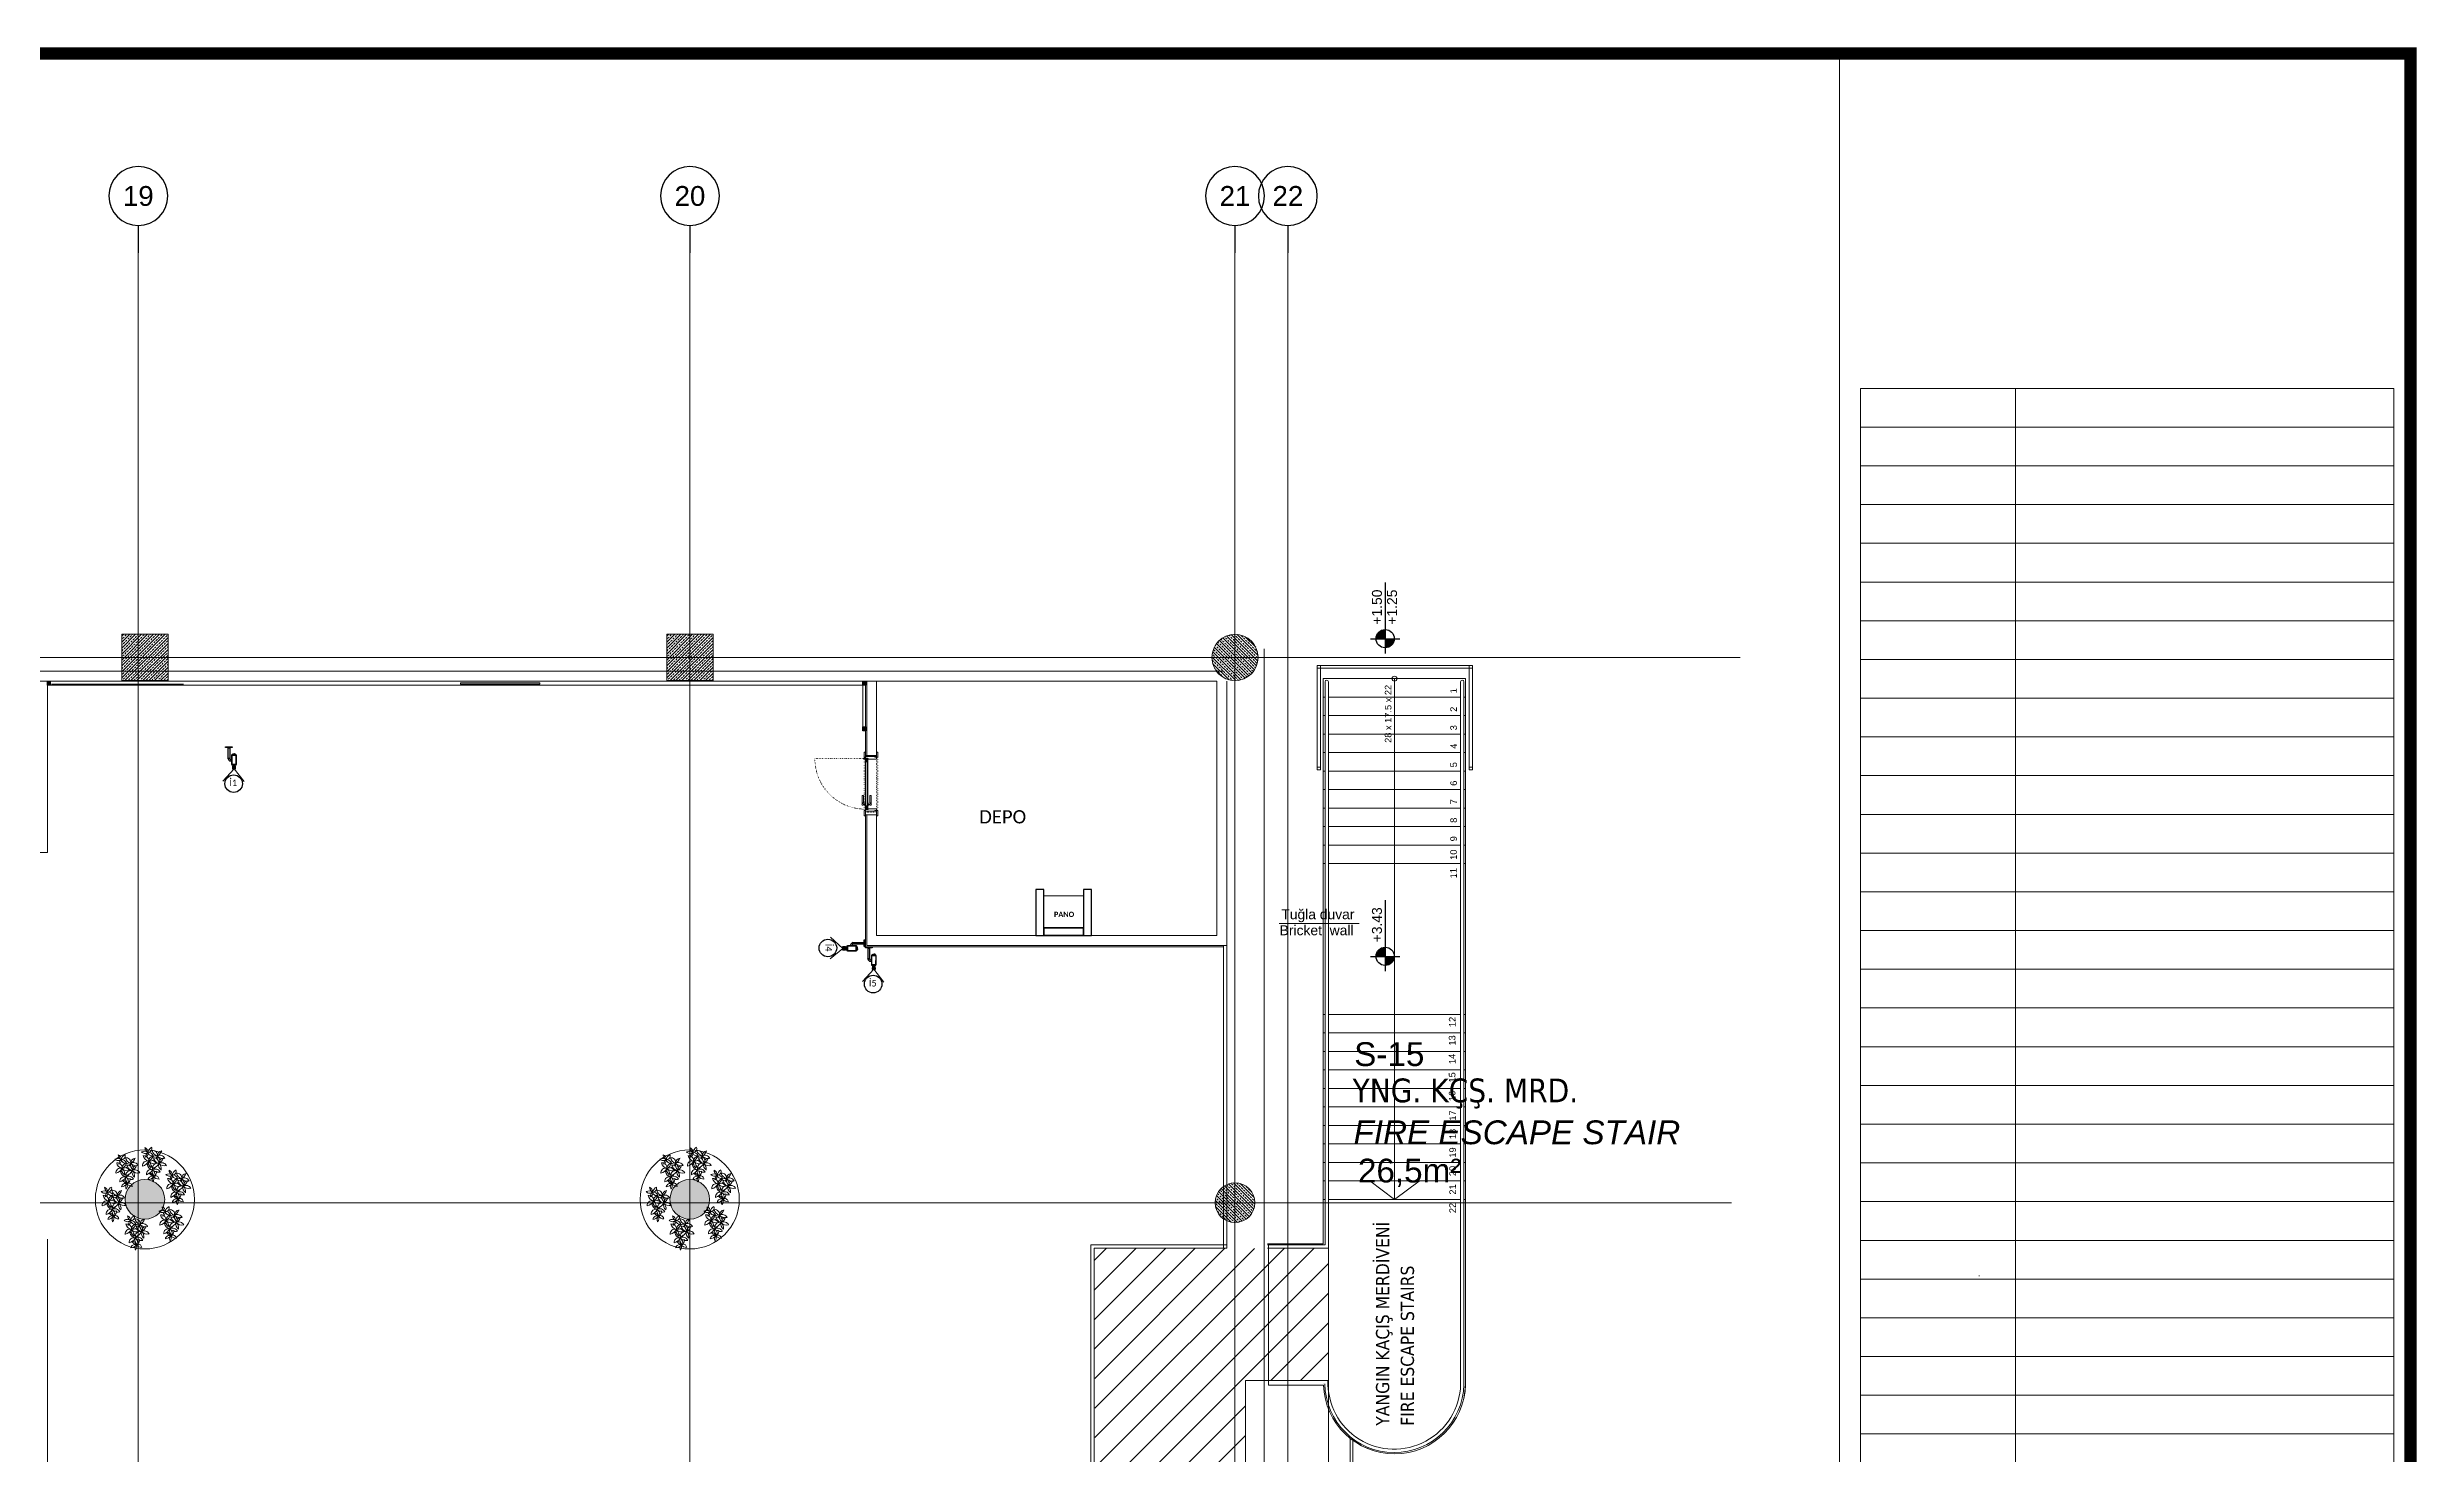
# Model space of a CAD drawing. Header units: millimetres. Extents: x -24 to 530668, y -246875 to -2983.
# Drawn here: x 259647 to 263233, y -115114 to -112985 of the extents above; entities that cross this region are included whole.
import ezdxf
from ezdxf.enums import TextEntityAlignment as Align

# ---------------------------------------------------------------- set-up
doc = ezdxf.new("R2010")
doc.units = ezdxf.units.MM
doc.linetypes.add('ACAD_ISO07W100', pattern=[3, 0, -3])
doc.linetypes.add('Dot & Dashed', pattern=[0.335139, 0.176389, -0.088194, 0, -0.070556])
doc.layers.get('0').update_dxf_attribs({"lineweight": 20})
for name, color, linetype in [('a_grid_label', 9, 'Continuous'), ('a_level_plan_1_1', 7, 'Continuous'), ('cctv', 3, 'Continuous'), ('SMATV', 4, 'Continuous'), ('wall_gyps', 45, 'Continuous')]:
    doc.layers.add(name, color=color, linetype=linetype)
for name, color, linetype, lineweight in [('elektrik panosu', 1, 'Continuous', 25), ('KP', 167, 'Continuous', 30), ('T_elektrik', 10, 'Continuous', 9), ('t_tarama', 253, 'Continuous', 5), ('ölçü', 251, 'Continuous', 5)]:
    doc.layers.add(name, color=color, linetype=linetype, lineweight=lineweight)
doc.styles.add('OLUŞTURULMUŞ_STİL_1', font='arialbd.ttf')
doc.styles.get("Standard").update_dxf_attribs({"font": 'times.ttf', "height": 12})
doc.styles.add('style1', font='arial.ttf', dxfattribs={"height": 20})
doc.styles.add('txt_tur_1', font='arial.ttf', dxfattribs={"height": 1.5})
doc.styles.add('txt_tur_100', font='arial.ttf', dxfattribs={"height": 150})
doc.styles.add('türkçe', font='arial.ttf')
pattern_1 = [(135, (232299.4867, -125028.596), (-4.490128, -4.490128), []), (135, (232299.4867, -125024.106), (-4.490128, -4.490128), [3.175, -1.5875])]

# ---------------------------------------------------------------- blocks, each defined once
blk = doc.blocks.new('kam')
h = blk.add_hatch(color=1)
edge = h.paths.add_edge_path(flags=16)
edge.add_line((-3143.13, 8517.33), (-3143.83, 8517.33))
edge.add_ellipse((-3143.83, 8517.27), major_axis=(0.0426, 0.0426), ratio=1, start_angle=45, end_angle=135)
edge.add_line((-3143.89, 8517.27), (-3143.89, 8517.03))
edge.add_ellipse((-3143.83, 8517.03), major_axis=(0.0426, 0.0426), ratio=1, start_angle=135, end_angle=225)
edge.add_line((-3143.83, 8516.97), (-3143.13, 8516.97))
edge.add_ellipse((-3143.13, 8517.03), major_axis=(0.0426, 0.0426), ratio=1, start_angle=225, end_angle=315)
edge.add_line((-3143.07, 8517.03), (-3143.07, 8517.27))
edge.add_ellipse((-3143.13, 8517.27), major_axis=(0.0426, 0.0426), ratio=1, start_angle=315, end_angle=405)
edge = h.paths.add_edge_path()
edge.add_line((-3143.13, 8517.34), (-3143.83, 8517.34))
edge.add_ellipse((-3143.83, 8517.27), major_axis=(0.0495, 0.0495), ratio=1, start_angle=45, end_angle=135)
edge.add_line((-3143.9, 8517.27), (-3143.9, 8517.03))
edge.add_ellipse((-3143.83, 8517.03), major_axis=(0.0495, 0.0495), ratio=1, start_angle=135, end_angle=225)
edge.add_line((-3143.83, 8516.96), (-3143.13, 8516.96))
edge.add_ellipse((-3143.13, 8517.03), major_axis=(0.0495, 0.0495), ratio=1, start_angle=225, end_angle=315)
edge.add_line((-3143.06, 8517.03), (-3143.06, 8517.27))
edge.add_ellipse((-3143.13, 8517.27), major_axis=(0.0495, 0.0495), ratio=1, start_angle=315, end_angle=405)
for points in [[(-3143, 8517.25), (-3143.04, 8517.25), (-3143.04, 8517.05), (-3143, 8517.05)], [(-3142.75, 8517.28), (-3142.87, 8517.28), (-3142.87, 8517.02), (-3142.75, 8517.02)]]:
    blk.add_hatch(color=1).paths.add_polyline_path(points)
at = {"color": 1}
for p, q in [((-3143.9, 8517.25), (-3143.96, 8517.25)), ((-3143.96, 8517.25), (-3143.96, 8517.19)), ((-3143.96, 8517.19), (-3143.9, 8517.19)), ((-3143.9, 8517.16), (-3143.93, 8517.16)), ((-3143.93, 8517.16), (-3143.93, 8517.07)), ((-3143.93, 8517.07), (-3143.9, 8517.07)), ((-3143.9, 8517.27), (-3143.9, 8517.03)), ((-3143.89, 8517.27), (-3143.89, 8517.03)), ((-3143.83, 8517.34), (-3143.83, 8516.96)), ((-3143.13, 8517.34), (-3143.83, 8517.34)), ((-3143.13, 8517.33), (-3143.83, 8517.33)), ((-3143.83, 8516.97), (-3143.13, 8516.97)), ((-3143.83, 8516.96), (-3143.13, 8516.96)), ((-3143.13, 8516.96), (-3143.13, 8517.34)), ((-3143.07, 8517.03), (-3143.07, 8517.27)), ((-3143.06, 8517.03), (-3143.06, 8517.27)), ((-3143, 8517.25), (-3143.04, 8517.25)), ((-3143.04, 8517.25), (-3143.04, 8517.05)), ((-3143.04, 8517.05), (-3143, 8517.05)), ((-3143, 8517.05), (-3143, 8517.25)), ((-3142.89, 8517.26), (-3142.98, 8517.26)), ((-3142.98, 8517.26), (-3142.98, 8517.04)), ((-3142.89, 8517.24), (-3142.98, 8517.24)), ((-3142.89, 8517.21), (-3142.98, 8517.21)), ((-3142.89, 8517.18), (-3142.98, 8517.18)), ((-3142.89, 8517.15), (-3142.98, 8517.15)), ((-3142.89, 8517.12), (-3142.98, 8517.12)), ((-3142.89, 8517.1), (-3142.98, 8517.1)), ((-3142.89, 8517.07), (-3142.98, 8517.07)), ((-3142.98, 8517.04), (-3142.89, 8517.04)), ((-3142.89, 8517.04), (-3142.89, 8517.26)), ((-3142.75, 8517.28), (-3142.87, 8517.28)), ((-3142.87, 8517.28), (-3142.87, 8517.02)), ((-3142.87, 8517.02), (-3142.75, 8517.02)), ((-3142.75, 8517.02), (-3142.75, 8517.28))]:
    blk.add_line(p, q, dxfattribs=at)
for centre, major_axis, start_param, end_param in [((-3143.83, 8517.27), (0.0495, 0.0495), 0.785398, 2.356194), ((-3143.83, 8517.03), (0.0495, 0.0495), 2.356194, 3.926991), ((-3143.83, 8517.27), (0.0426, 0.0426), 0.785398, 2.356194), ((-3143.83, 8517.03), (0.0426, 0.0426), 2.356194, 3.926991), ((-3143.13, 8517.27), (0.0495, 0.0495), 5.497787, 7.068583), ((-3143.13, 8517.27), (0.0426, 0.0426), 5.497787, 7.068583), ((-3143.13, 8517.03), (0.0495, 0.0495), 3.926991, 5.497787), ((-3143.13, 8517.03), (0.0426, 0.0426), 3.926991, 5.497787)]:
    blk.add_ellipse(centre, major_axis=major_axis, ratio=1, start_param=start_param, end_param=end_param, dxfattribs=at)
blk = doc.blocks.new('kamera')
at = {"layer": 'cctv', "color": 1}
for p, q in [((-18.9, 10.6), (-19.9, 9.2)), ((-17, 9.2), (-18, 7.8))]:
    blk.add_line(p, q, dxfattribs=at)
for points in [[(-14.1, 11.6), (-13.8, 11.4), (-15.4, 9.2), (-15.6, 9.3)], [(-14, 11.2), (-14, 11.2), (-15.2, 9.3), (-15.2, 9.3)], [(-14, 11.2), (-0.8, 1.9), (-2.1, 0.1), (-15.2, 9.3)], [(2.1, 4.7), (2.9, 4.1), (-2.9, -4.1), (-3.7, -3.6)]]:
    blk.add_lwpolyline(points, close=True, dxfattribs=at)
for centre, radius, start, end in [((-16, 7.7), 4.08, 63.7243, 135.4103), ((-15.9, 7.5), 2.02, 79.4581, 124.8672)]:
    blk.add_arc(centre, radius, start, end, dxfattribs=at)
at = {"layer": 'SMATV', "color": 6, "linetype": 'Dot & Dashed', "extrusion": (0, 0, -1), "xscale": -18.97046912377849, "yscale": 18.97046910458119, "zscale": -18.97046912377849, "rotation": 215.1445265679582}
blk.add_blockref('kam', (-44226, 166452.3), dxfattribs=at)
blk = doc.blocks.new('bitkitar')
at = {"layer": 't_tarama', "color": 76}
for points in [[(4.1, 24.5, 0.236863), (4.4, 28.3, 0.300043), (3.6, 23.8, 0.22508), (-0.8, 26.3, 0.429439), (2.4, 23.4)], [(3.6, 23.8, -0.286863), (8.2, 26.1, -0.43916), (3.6, 23.8, 0.363865), (6.9, 20.9, 0.192041), (3.7, 23.7, 0.192041)]]:
    blk.add_lwpolyline(points, format="xyb", dxfattribs=at)
for centre, radius, start, end in [((-0.7, 14.5), 6.15, 75.8621, 102.16), ((2.1, 22.2), 4.43, 202.7293, 297.5658), ((5.3, 19.6), 4.58, 130.8364, 178.7066), ((0.7, 22.7), 3.08, 271.7817, 310.7707), ((-0.7, 14.5), 6.15, 38.135, 63.4551), ((7.6, 22.4), 5.31, 163.9762, 217.2788), ((-0.8, 19.8), 5.24, 343.4853, 50.2913), ((5.3, 19.6), 4.58, 112.7666, 121.8393), ((2.1, 26.4), 2.98, 284.1762, 298.6904), ((1.8, 18.3), 5.8, 69.8378, 72.3379), ((4.8, 27.1), 3.54, 249.04, 253.1357), ((0.7, 22.7), 3.08, 353.1745, 19.6916), ((10.7, 14.8), 7.39, 100.7362, 151.4752), ((5.6, 21.8), 3.72, 247.9154, 4.2959), ((-6.1, 9.5), 6.15, 38.135, 102.16), ((-3.3, 17.3), 4.43, 202.7293, 297.5658), ((-5.2, 3.4), 6.15, 87.515, 102.16), ((-2.4, 11.2), 4.43, 202.7293, 297.5658), ((1.7, 6.7), 7.25, 114.2679, 158.9225), ((-5.5, 13.6), 4.29, 276.6058, 320.3237), ((-5.2, 3.4), 6.15, 38.135, 80.8318), ((2.6, 0.6), 7.25, 114.2679, 158.9225), ((-4.7, 7.5), 4.29, 276.6058, 356.5845), ((2.2, 17.4), 5.31, 163.9762, 229.8004), ((-6.3, 14.8), 5.24, 343.4853, 50.2913), ((3.1, 11.3), 5.31, 163.9762, 229.8004), ((-5.4, 8.7), 5.24, 343.4853, 50.2913), ((-5.5, 13.6), 4.29, 341.1609, 356.5845), ((-5.4, 8.7), 5.24, 39.1649, 41.6235), ((2.5, 12.5), 3.86, 166.9142, 186.3701), ((5.2, 9.8), 7.39, 100.7362, 151.4752), ((0.1, 16.8), 3.72, 247.9154, 281.8851), ((-2.9, 7.8), 5.73, 69.1722, 73.8391), ((-2.9, 7.8), 5.73, 7.8991, 69.1722), ((3.4, 6.4), 3.86, 166.9142, 274.8241), ((6.1, 3.7), 7.39, 134.7903, 151.4752), ((1, 10.7), 3.72, 247.9154, 312.6091), ((-2, 1.7), 5.73, 7.8991, 73.8391), ((2.5, 12.5), 3.86, 224.3064, 274.8241), ((2.1, 7.3), 6.15, 38.135, 102.16), ((4.9, 15.1), 4.43, 202.7293, 256.4381), ((7.2, 11.7), 7.25, 114.2679, 141.8465), ((0.1, 16.8), 3.72, 296.9544, 4.2959), ((6.1, 3.7), 7.39, 84.5264, 120.1212), ((4, 3.8), 3.08, 0.5136, 108.4235), ((7.3, 8.4), 4.58, 201.4986, 267.4386), ((9.9, 4.5), 7.25, 115.4394, 158.9225), ((2.7, 11.4), 4.29, 276.6058, 356.5845), ((6.7, 0.9), 2.98, 81.5148, 197.8954), ((-0.1, 18.6), 4.29, 337.1935, 356.5845), ((1.4, 5.3), 5.91, 294.3356, 345.0746), ((7.9, 17.4), 3.86, 166.9142, 222.0198), ((2.6, 12.8), 5.73, 7.8991, 73.8391), ((10.4, 15.2), 5.31, 163.9762, 217.2788), ((1.9, 12.6), 5.24, 343.4853, 50.2913), ((4.9, 15.1), 4.43, 293.47, 297.5658), ((9.9, 4.5), 7.25, 114.2679, 116.768), ((10.7, 10.3), 3.86, 166.9142, 233.8825), ((8.4, 14.6), 3.72, 247.9154, 4.2959), ((13.4, 7.6), 7.39, 100.7362, 151.4752), ((5.4, 5.6), 5.73, 7.8991, 73.8391), ((7.9, 17.4), 3.86, 256.7596, 274.8241), ((10.5, 4.4), 3.43, 110.2053, 190.184), ((9.5, 1.1), 3.54, 36.3287, 131.1652), ((9.5, 1.1), 3.54, 127.0695, 131.1652), ((3.6, 8.4), 5.8, 307.8673, 310.3674), ((10.2, 7.7), 4.92, 231.7345, 295.7595), ((11.3, 3.6), 4.2, 177.0848, 243.8907), ((3.6, 8.4), 5.8, 309.0389, 352.5219), ((5.2, 0), 4.25, 357.5756, 50.8782), ((10.7, 10.3), 3.86, 245.8798, 274.8241)]:
    blk.add_arc(centre, radius, start, end, dxfattribs=at)
blk = doc.blocks.new('60lik')
at = {"layer": 'KP'}
blk.add_lwpolyline([(260700.2, -106004.3), (260704.2, -106004.3), (260704.2, -106010.3), (260700.2, -106010.3), (260700.2, -106004.3), (260704.2, -106010.3), (260704.2, -106004.3), (260700.2, -106010.3)], dxfattribs=at)
blk = doc.blocks.new('a_level_plan')
at = {"layer": 'a_level_plan_1_1'}
h = blk.add_hatch(color=256, dxfattribs=at)
h.paths.add_polyline_path([(1.38, 0, 0.414214), (0, 1.38), (0, 0)])
h.paths.add_polyline_path([(-1.38, 0, 0.414214), (0, -1.38), (0, 0)])
for p, q in [((8.52, 0), (-2.24, 0)), ((0, 2.24), (0, -2.24))]:
    blk.add_line(p, q, dxfattribs=at)
blk.add_circle((0, 0), 1.38, dxfattribs=at)
at = {"layer": 'a_level_plan_1_1', "style": 'txt_tur_1'}
for p in [(2.13, 0.5), (2.13, -1.78)]:
    blk.add_attdef('±0.00', p, '', height=1.5, dxfattribs=at)
blk = doc.blocks.new('a_grid label')
at = {"layer": 'a_grid_label'}
blk.add_line((0, 4.14), (0, 0), dxfattribs=at)
blk.add_circle((0, 8.6), 4.46, dxfattribs=at)
at = {"layer": 'a_grid_label', "style": 'txt_tur_1'}
blk.add_attdef('A1', text='', height=3, dxfattribs=at).set_placement((0, 7.25), align=Align.CENTER)
blk = doc.blocks.new('kapıdetay')
at = {"ltscale": 0.2}
h = blk.add_hatch(dxfattribs=at)
h.set_pattern_fill('ANSI31', color=251, scale=0.2)
h.set_pattern_definition([(45, (-560329.91457, -186215.0068), (-0.44901280605, 0.44901280605), [])])
h.paths.add_polyline_path([(9.8, -4.4), (4.8, -4.4), (4.8, -4.2), (5.2, -4.2), (5.2, -1.6), (9.8, -1.6)])
h = blk.add_hatch(dxfattribs=at)
h.set_pattern_fill('ANSI31', color=251, scale=0.2)
h.set_pattern_definition([(45, (-560326.91455, -186218.00687), (-0.44901280605, 0.44901280605), [])])
h.paths.add_polyline_path([(81.2, -1.6), (81.2, -4.4), (76.2, -4.4), (76.2, -1.6)])
at = {"linetype": 'ACAD_ISO07W100', "ltscale": 0.2}
blk.add_line((4.8, -1), (4.8, 75.4), dxfattribs=at)
at = {"ltscale": 0.2}
for p, q in [((4.1, -4.2), (4.1, 0)), ((5.2, -4.2), (5.2, 0)), ((71.7, 4), (60.6, 4)), ((60.6, 3.8), (60.6, 4)), ((60.6, 2.2), (60.6, 3.8)), ((60.6, 2.2), (60.6, 2)), ((71.7, 2), (60.6, 2)), ((71.7, 2), (60.6, 2)), ((71.7, 3.8), (71.7, 4)), ((71.7, 2.2), (71.7, 3.8)), ((71.7, 3.8), (72.3, 3.8)), ((71.7, 2.2), (71.7, 2)), ((71.7, 2.2), (72.3, 2.2)), ((72.3, 3.6), (72.3, 3.8)), ((72.3, 2.4), (72.3, 3.6)), ((72.3, 3.6), (73.1, 3.6)), ((72.3, 2.4), (72.3, 2.2)), ((72.3, 2.4), (73.1, 2.4)), ((73.6, 1.9), (73.6, -0.5)), ((74.7, 1.9), (74.7, -0.5)), ((4.1, -4.2), (4.5, -4.2)), ((4.5, -4.2), (4.5, -0.2)), ((4.8, -4.2), (4.8, -0.2)), ((4.8, -1), (81.2, -1)), ((4.8, -5), (4.8, -1)), ((4.8, -1.6), (81.2, -1.6)), ((5.2, -4.2), (4.8, -4.2)), ((4.8, -4.4), (81.2, -4.4)), ((4.8, -5), (81.2, -5)), ((9.8, -4.4), (9.8, -1.6)), ((71.7, -8), (60.6, -8)), ((71.7, -8), (60.6, -8)), ((60.6, -8.2), (60.6, -8)), ((60.6, -8.2), (60.6, -9.8)), ((60.6, -9.8), (60.6, -10)), ((71.7, -10), (60.6, -10)), ((71.7, -8.2), (71.7, -8)), ((71.7, -8.2), (71.7, -9.8)), ((71.7, -8.2), (72.3, -8.2)), ((71.7, -9.8), (71.7, -10)), ((71.7, -9.8), (72.3, -9.8)), ((76.4, -0.5), (71.9, -0.5)), ((71.9, -0.5), (71.9, -1)), ((71.9, -5.5), (71.9, -5)), ((76.4, -5.5), (71.9, -5.5)), ((72.3, -8.4), (72.3, -8.2)), ((72.3, -8.4), (72.3, -9.6)), ((72.3, -8.4), (73.1, -8.4)), ((72.3, -9.6), (72.3, -9.8)), ((72.3, -9.6), (73.1, -9.6)), ((73.6, -7.9), (73.6, -5.5)), ((74.7, -7.9), (74.7, -5.5)), ((76.2, -4.4), (76.2, -1.6)), ((81.2, -5), (81.2, -1))]:
    blk.add_line(p, q, dxfattribs=at)
for points in [[(-5.2, -1), (2.8, -1), (2.8, 0.8), (-5.2, 0.8)], [(91.2, -1), (83.2, -1), (83.2, 0.8), (91.2, 0.8)], [(2.3, -15.5), (2.8, -15.5), (2.8, -19.8), (-5.2, -19.8), (-5.2, -18), (2.3, -18), (2.3, -15.5)], [(76.4, -0.5), (76.4, -1), (71.9, -1), (71.9, -0.5)], [(76.4, -5.5), (76.4, -5), (71.9, -5), (71.9, -5.5)], [(83.7, -15.5), (83.2, -15.5), (83.2, -19.8), (91.2, -19.8), (91.2, -18), (83.7, -18), (83.7, -15.5)]]:
    blk.add_lwpolyline(points, close=True, dxfattribs=at)
at = {"linetype": 'ACAD_ISO07W100', "ltscale": 0.2}
for points in [[(2.8, 0.8), (83.2, 0.8)], [(0, -18), (0, -1)], [(2.8, -19.8), (83.2, -19.8)], [(80.5, -18), (5.5, -18)], [(86, -18), (86, -1)]]:
    blk.add_lwpolyline(points, dxfattribs=at)
at = {"ltscale": 0.2}
for points in [[(1.5, -18), (5.5, -18), (5.5, -5.5), (4.5, -5.5), (4.5, -1), (1.5, -1), (1.5, -18)], [(84.5, -18), (80.5, -18), (80.5, -5.5), (81.5, -5.5), (81.5, -1), (84.5, -1), (84.5, -18)]]:
    blk.add_lwpolyline(points, dxfattribs=at)
blk.add_circle((4.7, 0.6), 0.8, dxfattribs=at)
at = {"linetype": 'ACAD_ISO07W100', "ltscale": 0.2}
blk.add_arc((4.9, -0.9), 76.3, 359.936, 90.064, dxfattribs=at)
at = {"ltscale": 0.2}
blk.add_ellipse((74.1, 3), major_axis=(0, 1.23), ratio=0.999304, start_param=1.570796315237618, end_param=7.853981622417204, dxfattribs=at)
at = {"ltscale": 0.2, "extrusion": (0, 0, -1)}
blk.add_ellipse((74.1, -9), major_axis=(0, 1.23), ratio=0.999304, start_param=4.712389, end_param=10.995574, dxfattribs=at)
blk = doc.blocks.new('SKDF')
at = {"layer": 't_tarama'}
h = blk.add_hatch(dxfattribs=at)
h.set_pattern_fill('ANSI33', color=256, angle=90, style=0)
h.set_pattern_definition(pattern_1)
edge = h.paths.add_edge_path()
edge.add_arc((260619.2, -110698.6), 30, 0, 360)
edge = h.paths.add_edge_path()
edge.add_arc((259794.5, -110698.6), 30, 0, 360)
h.paths.add_polyline_path([(259347, -109843.6), (259417, -109843.6), (259417, -109913.6), (259347, -109913.6)])
h = blk.add_hatch(dxfattribs=at)
h.set_pattern_fill('ANSI33', color=256, angle=90, style=0)
h.set_pattern_definition([(225, (242083.028, -83247.8964), (4.490128, -4.490128), []), (225, (242078.538, -83247.8964), (4.490128, -4.490128), [3.175, -1.5875])])
h.paths.add_polyline_path([(259829.5, -109913.6), (259829.5, -109843.6), (259759.5, -109843.6), (259759.5, -109913.6)])
h = blk.add_hatch(dxfattribs=at)
h.set_pattern_fill('ANSI33', color=256, angle=90, style=0)
h.set_pattern_definition([(225, (242908.028, -83247.8964), (4.490128, -4.490128), []), (225, (242903.538, -83247.8964), (4.490128, -4.490128), [3.175, -1.5875])])
h.paths.add_polyline_path([(260654.5, -109913.6), (260654.5, -109843.6), (260584.5, -109843.6), (260584.5, -109913.6)])
h = blk.add_hatch(dxfattribs=at)
h.set_pattern_fill('ANSI33', color=256, angle=90, style=0)
h.set_pattern_definition(pattern_1)
edge = h.paths.add_edge_path()
edge.add_arc((261444.5, -109878.6), 35, 0, 360)
h = blk.add_hatch(dxfattribs=at)
h.set_pattern_fill('ANSI33', color=256, angle=90, style=0)
h.set_pattern_definition(pattern_1)
edge = h.paths.add_edge_path()
edge.add_arc((261444.5, -110703.6), 30, 0, 360)
h = blk.add_hatch(dxfattribs=at)
h.set_pattern_fill('ANSI31', color=256, scale=10)
h.set_pattern_definition([(45, (232299.487, -125028.596), (-22.45064, 22.45064), [])])
h.paths.add_polyline_path([(259409.8, -111696.1), (259838.2, -111696.1), (259838.2, -112291.4), (261174.6, -112289.6), (261174.6, -111613.9), (261028.2, -111613.6), (261028.2, -111534.1), (261044.7, -111534.1), (261042.4, -111336.5), (261233.7, -111334.1), (261231.4, -110772.4), (261585.9, -110772.8), (261585.9, -110972.6), (261460.2, -110972.6), (261460.2, -111846.1), (261460.2, -112479.8), (259409.8, -112479.8)])
h = blk.add_hatch(dxfattribs=at)
h.set_pattern_fill('ANSI31', color=256, scale=10)
h.set_pattern_definition([(45, (232299.487, -125028.596), (-22.45064, 22.45064), [])])
h.paths.add_polyline_path([(259409.8, -111696.1), (259838.2, -111696.1), (259838.2, -112291.4), (261174.6, -112289.6), (261174.6, -111613.9), (261028.2, -111613.6), (261028.2, -111534.1), (261044.7, -111534.1), (261042.4, -111336.5), (261233.7, -111334.1), (261231.4, -110772.4), (261585.9, -110772.8), (261585.9, -110972.6), (261460.2, -110972.6), (261460.2, -111846.1), (261460.2, -112479.8), (259409.8, -112479.8)])
for p, q in [((259784.5, -112528.6, -17966.2), (259784.5, -109266.3, -17966.2)), ((260619.5, -112528.6, -17966.2), (260619.5, -109266.3, -17966.2)), ((261444.5, -112528.6, -17966.2), (261444.5, -109266.3, -17966.2)), ((261524.5, -112528.6, -17966.2), (261524.5, -109266.3, -17966.2)), ((258941.5, -109878.6, -17966.2), (262209.3, -109878.6, -17966.2)), ((259347, -109899.5), (261427, -109899.5)), ((259347, -109914.5), (261417, -109914.5)), ((261427, -109899.5), (259417, -109899.5)), ((260887, -109914.5), (260887, -110026.9)), ((260902, -109914.5), (260902, -110026.9)), ((261578.1, -109910.6, -17818.3), (261578.1, -110765.6, -17966.2)), ((261578.1, -109910.6, -17620.8), (261793.4, -109910.6, -17556.3)), ((261685.8, -109910.6, -17588.5), (261686, -110698.6, -17965.6)), ((261793.4, -109910.6, -17820.6), (261793.4, -110979.5, -17967.2)), ((261578.1, -109938.6, -17685.4), (261580.9, -109938.6, -17684.6)), ((261580.9, -109915.4, -17817.1), (261580.9, -110767.6, -17966.2)), ((261585.9, -109915.4, -17817.1), (261585.9, -110772.6, -17966.2)), ((261585.9, -109938.6, -17683.1), (261785.9, -109938.6, -17623.2)), ((261785.9, -109915.4, -17752.7), (261785.9, -110980, -17900.3)), ((261790.9, -109915.4, -17752.7), (261791, -110979.9, -17901.6)), ((261790.9, -109938.6, -17621.7), (261793.4, -109938.6, -17621)), ((261578.1, -109966.6, -17750), (261580.9, -109966.6, -17749.2)), ((261585.9, -109966.6, -17747.7), (261785.9, -109966.6, -17687.8)), ((261791, -109966.6, -17686.3), (261793.4, -109966.6, -17685.6)), ((261578.1, -109994.6, -17814.7), (261580.9, -109994.6, -17813.8)), ((261578.1, -110022.6, -17814.6), (261580.9, -110022.6, -17814.7)), ((261585.9, -109994.6, -17812.3), (261785.9, -109994.6, -17752.5)), ((261585.9, -110022.6, -17814.7), (261785.9, -110022.6, -17817.1)), ((261791, -109994.6, -17751), (261793.4, -109994.6, -17750.2)), ((261791, -110022.6, -17817.2), (261793.4, -110022.6, -17817.2)), ((261578.1, -110050.6, -17814.6), (261580.9, -110050.6, -17814.7)), ((261585.9, -110050.6, -17814.7), (261785.9, -110050.6, -17817.1)), ((261791, -110050.6, -17817.2), (261793.4, -110050.6, -17817.2)), ((261578.1, -110078.6, -17814.6), (261580.9, -110078.6, -17814.7)), ((261585.9, -110078.6, -17814.7), (261785.9, -110078.6, -17817.1)), ((261791, -110078.6, -17817.2), (261793.4, -110078.6, -17817.2)), ((260887, -110116.9), (260887, -110314.5)), ((260902, -110116.9), (260902, -110299.5)), ((261578.1, -110106.6, -17814.6), (261580.9, -110106.6, -17814.7)), ((261585.9, -110106.6, -17814.7), (261785.9, -110106.6, -17817.1)), ((261791, -110106.6, -17817.2), (261793.4, -110106.6, -17817.2)), ((261578.1, -110134.6, -17814.6), (261580.9, -110134.6, -17814.7)), ((261578.1, -110162.6, -17814.6), (261580.9, -110162.6, -17814.7)), ((261585.9, -110134.6, -17814.7), (261785.9, -110134.6, -17817.1)), ((261585.9, -110162.6, -17814.7), (261785.9, -110162.6, -17817.1)), ((261791, -110134.6, -17817.2), (261793.4, -110134.6, -17817.2)), ((261791, -110162.6, -17817.2), (261793.4, -110162.6, -17817.2)), ((261578.1, -110190.6, -17814.6), (261580.9, -110190.6, -17814.7)), ((261585.9, -110190.6, -17814.7), (261785.9, -110190.6, -17817.1)), ((261791, -110190.6, -17817.2), (261793.4, -110190.6, -17817.2)), ((260902, -110299.5), (261417, -110299.5)), ((261511.6, -110281, -17966.2), (261632.2, -110281, -17966.2)), ((260887, -110314.5), (261432, -110314.5)), ((261427, -110314.5), (261427, -110772.6)), ((261578.1, -110418.6, -17966.2), (261580.9, -110418.6, -17966.2)), ((261578.1, -110446.6, -17966.2), (261580.9, -110446.6, -17966.2)), ((261585.9, -110418.6, -17966.3), (261785.9, -110418.6, -17968.6)), ((261585.9, -110446.6, -17966.3), (261785.9, -110446.6, -17968.6)), ((261791, -110418.6, -17968.7), (261793.4, -110418.6, -17968.7)), ((261791, -110446.6, -17968.7), (261793.4, -110446.6, -17968.7)), ((261578.1, -110474.6, -17966.2), (261580.9, -110474.6, -17966.2)), ((261585.9, -110474.6, -17966.3), (261785.9, -110474.6, -17968.6)), ((261791, -110474.6, -17968.7), (261793.4, -110474.6, -17968.7)), ((261578.1, -110502.6, -17966.2), (261580.9, -110502.6, -17966.2)), ((261585.9, -110502.6, -17966.3), (261785.9, -110502.6, -17968.6)), ((261791, -110502.6, -17968.7), (261793.4, -110502.6, -17968.7)), ((261578.1, -110530.6, -17966.2), (261580.9, -110530.6, -17966.2)), ((261578.1, -110558.6, -17966.2), (261580.9, -110558.6, -17966.2)), ((261585.9, -110530.6, -17966.3), (261785.9, -110530.6, -17968.6)), ((261585.9, -110558.6, -17966.3), (261785.9, -110558.6, -17968.6)), ((261791, -110530.6, -17968.7), (261793.4, -110530.6, -17968.7)), ((261791, -110558.6, -17968.7), (261793.4, -110558.6, -17968.7)), ((261578.1, -110586.6, -17966.2), (261580.9, -110586.6, -17966.2)), ((261585.9, -110586.6, -17966.3), (261785.9, -110586.6, -17968.6)), ((261791, -110586.6, -17968.7), (261793.4, -110586.6, -17968.7)), ((261578.2, -110614.6, -17966.2), (261580.9, -110614.6, -17965.4)), ((261585.9, -110614.6, -17963.9), (261785.9, -110614.6, -17904)), ((261791, -110614.6, -17902.5), (261793.4, -110614.6, -17901.7)), ((261578.2, -110642.6, -17966.2), (261580.9, -110642.6, -17966.2)), ((261585.9, -110642.6, -17966.3), (261785.9, -110642.6, -17968.6)), ((261791, -110642.6, -17968.7), (261793.4, -110642.6, -17968.7)), ((258928.1, -110703.6, -17966.2), (262195.9, -110703.6, -17966.2)), ((261578.1, -110670.6, -17966.2), (261580.9, -110670.6, -17966.2)), ((261578.1, -110698.6, -17966.2), (261580.9, -110698.6, -17966.2)), ((261585.9, -110670.6, -17966.3), (261785.9, -110670.6, -17968.6)), ((261585.9, -110698.6, -17966.3), (261785.9, -110698.6, -17968.6)), ((261685.8, -110698.6, -17981.4), (261648.5, -110670.6, -17981.4)), ((261685.8, -110698.6, -17981.4), (261723.5, -110670.9, -17998.3)), ((261791, -110670.6, -17968.7), (261793.4, -110670.6, -17968.7)), ((261791, -110698.6, -17968.7), (261793.4, -110698.6, -17968.7)), ((259647, -111324.7), (259646.9, -110773.6, 0)), ((261493.5, -110765.6, -17966.2), (261578.1, -110765.6, -17966.2)), ((261585.9, -110772.6, -17966.2), (261585.9, -111154.9, -17966.2)), ((261460.2, -110972.6, -17965.5), (261585.3, -110972.6, -17967.5)), ((261460.2, -112479.8, -17966.2), (261460.2, -110972.6, 0.6)), ((261460.2, -110972.6, 0.6), (261585.3, -110972.6, -1.3)), ((261618.9, -111060.1, -17966.2), (261618.9, -112528.6, -17966.2)), ((261622.9, -111063.2, -17966.2), (261622.9, -112528.6, -17966.2))]:
    blk.add_line(p, q, dxfattribs=at)
at = {"layer": 't_tarama', "extrusion": (-6.3311e-09, 1.52846e-08, 1)}
blk.add_line((259853.1, -109919, 0), (259653.1, -109919, 0), dxfattribs=at)
at = {"layer": 't_tarama'}
for points in [[(259759.5, -109843.6), (259829.5, -109843.6), (259829.5, -109913.6), (259759.5, -109913.6)], [(260584.5, -109843.6), (260654.5, -109843.6), (260654.5, -109913.6), (260584.5, -109913.6)], [(260887, -109914.5), (260885, -109914.5), (260885, -110026.9), (260887, -110026.9)], [(260887, -110116.9), (260885, -110116.9), (260885, -110316.5), (261427, -110316.5), (261427, -110314.5), (260887, -110314.5)], [(261155.4, -110299.5), (261155.4, -110229.5), (261143.4, -110229.5), (261143.4, -110299.5)], [(261227.4, -110299.5), (261227.4, -110229.5), (261215.4, -110229.5), (261215.4, -110299.5)]]:
    blk.add_lwpolyline(points, close=True, dxfattribs=at)
for points, elevation in [([(261488.4, -112508), (261488.4, -109865.4)], -17966.8), ([(261568.7, -109894.6), (261568.7, -110044.6)], -17606.9), ([(261573.7, -109894.6), (261573.7, -110044.6)], -17606.8), ([(261799, -109894.6), (261799, -110044.6)], -17604.1), ([(261804, -109894.6), (261804, -110044.6)], -17604), ([(261573.7, -110044.6), (261568.7, -110044.6)], -17606.8), ([(261804, -110044.6), (261799, -110044.6)], -17604), ([(259646.9, -110773.6), (259646.9, -110758.6)], 0), ([(261580.9, -110767.6), (261493.5, -110767.6)], -17966.2), ([(261585.9, -110772.6), (261493.5, -110772.6)], -17966.2)]:
    blk.add_lwpolyline(points, dxfattribs=dict(at, elevation=elevation))
for points in [[(259632, -109914.5), (259632, -110173.6), (259647, -110173.6), (259647, -109914.5), (259632, -109914.5)], [(259647, -109914.5), (259647, -109989.5)], [(260881, -109989.5), (260881, -109914.5)], [(260885, -109989.5), (260885, -109914.5)], [(260885, -109914.5), (260885, -109989.5)], [(261417, -110299.5), (261417, -109914.5)], [(261432, -110314.5), (261432, -109914.5)], [(259647, -109920.5), (260885, -109920.5)], [(260887, -110026.9), (260902, -110026.9)], [(260887, -110116.9), (260902, -110116.9)], [(261143.4, -110248.7), (261143.4, -110299.5)], [(261155.4, -110299.5), (261155.4, -110239.5), (261215.4, -110239.5), (261215.4, -110299.5), (261155.4, -110299.5)], [(261412, -110314.5), (261412, -110314.5)], [(261432, -110772.6), (261432, -110314.5)], [(261432, -110767.6), (261226.2, -110767.6), (261226.2, -111324.7)], [(261432, -110772.6), (261231.2, -110772.6), (261231.2, -111329.7)]]:
    blk.add_lwpolyline(points, dxfattribs=at)
at = {"layer": 't_tarama', "elevation": 0}
blk.add_lwpolyline([(261495.2, -110979.6), (261578.5, -110979.6, 0.972089), (261793.4, -110978.7), (261793.4, -109910.6), (261578.1, -109910.6), (261578.1, -110765.6), (261495.2, -110765.6)], format="xyb", close=True, dxfattribs=at)
at = {"layer": 't_tarama', "extrusion": (-0.012274, 6.86083e-16, 0.999925), "elevation": -20816.2}
for points in [[(261337.9, -109890.6), (261337.9, -109894.6), (261332.9, -109894.6), (261332.9, -109890.6)], [(261568.2, -109890.6), (261568.2, -109894.6), (261563.2, -109894.6), (261563.2, -109890.6)], [(261337.9, -110044.6), (261337.9, -110048.6), (261332.9, -110048.6), (261332.9, -110044.6)], [(261568.2, -110044.6), (261568.2, -110048.6), (261563.2, -110048.6), (261563.2, -110044.6)]]:
    blk.add_lwpolyline(points, close=True, dxfattribs=at)
at = {"layer": 't_tarama', "extrusion": (-0.012274, 1.76617e-15, 0.999925), "elevation": -20816.2}
for points in [[(261337.9, -109890.6), (261563.2, -109890.6)], [(261337.9, -109894.6), (261563.2, -109894.6)]]:
    blk.add_lwpolyline(points, dxfattribs=at)
at = {"layer": 't_tarama', "extrusion": (-1.73341e-08, -6.73534e-11, 1), "elevation": 0}
blk.add_lwpolyline([(260392.3, -109919), (260272.3, -109919), (260272.3, -109917), (260392.3, -109917)], close=True, dxfattribs=at)
at = {"layer": 't_tarama'}
for centre, radius in [((261444.5, -109878.6), 35), ((261685.9, -109910.6, -17588.5), 3.7), ((259794.5, -110698.6, -0.1), 75), ((260619.2, -110698.6), 75), ((259794.5, -110698.6, -0.1), 30), ((260619.2, -110698.6), 30), ((261444.5, -110703.6), 30)]:
    blk.add_circle(centre, radius, dxfattribs=at)
for centre, radius, start, end in [((261583.4, -109915.4, -17817.1), 2.5, 0, 179.9762), ((261788.4, -109915.4, -17752.7), 2.5, 0, 179.9762), ((261778.2, -110979.6, -17967.5), 200, 179.4212, 179.427), ((261686, -110976.1, -17967.3), 107.5, 181.8683, 358.6249), ((261685.7, -110979.3, -17835.4), 105.4, 179.6514, 179.6689), ((261685.7, -110976.3, -17704.6), 105.3, 180.7196, 358.7068), ((261685.6, -110976.2, -17968.8), 100.4, 177.9203, 358.6084)]:
    blk.add_arc(centre, radius, start, end, dxfattribs=at)
ref = blk.add_blockref('a_grid label', (259784.5, -109266.3, -17966.2), dxfattribs=dict(at, xscale=-9.99999999999418, yscale=9.99999999999418, zscale=10))
ref.add_attrib('A1', '19', dxfattribs={"layer": 'a_grid_label', "height": 30, "style": 'txt_tur_1'}).set_placement((259784.5, -109195.3, -17966.2), align=Align.CENTER)
ref = blk.add_blockref('a_grid label', (260619.5, -109266.3, -17966.2), dxfattribs=dict(at, xscale=-9.99999999999418, yscale=9.99999999999418, zscale=10))
ref.add_attrib('A1', '20', dxfattribs={"layer": 'a_grid_label', "height": 30, "style": 'txt_tur_1'}).set_placement((260619.5, -109195.3, -17966.2), align=Align.CENTER)
ref = blk.add_blockref('a_grid label', (261444.5, -109266.3, -17966.2), dxfattribs=dict(at, xscale=-9.99999999999418, yscale=9.99999999999418, zscale=10))
ref.add_attrib('A1', '21', dxfattribs={"layer": 'a_grid_label', "height": 30, "style": 'txt_tur_1'}).set_placement((261444.5, -109195.3, -17966.2), align=Align.CENTER)
ref = blk.add_blockref('a_grid label', (261524.5, -109266.3, -17966.2), dxfattribs=dict(at, xscale=-9.99999999999418, yscale=9.99999999999418, zscale=10))
ref.add_attrib('A1', '22', dxfattribs={"layer": 'a_grid_label', "height": 30, "style": 'txt_tur_1'}).set_placement((261524.5, -109195.3, -17966.2), align=Align.CENTER)
ref = blk.add_blockref('a_level_plan', (261671.8, -109850.2, -17966.2), dxfattribs=dict(at, xscale=10, yscale=10, zscale=10, rotation=90))
ref.add_attrib('±0.00', '+1.50', (261666.8, -109828.9, -17966.2), dxfattribs={"layer": 'a_level_plan_1_1', "height": 15, "rotation": 90, "style": 'txt_tur_1'})
ref.add_attrib('±0.00', '+1.25', (261689.7, -109828.9, -17966.2), dxfattribs={"layer": 'a_level_plan_1_1', "height": 15, "rotation": 90, "style": 'txt_tur_1'})
for p in [(-1053.2, -3910.2), (180.8, -3910.2), (180.8, -3979.2)]:
    blk.add_blockref('60lik', p, dxfattribs=at)
at = {"layer": 't_tarama', "xscale": -1, "rotation": 90}
blk.add_blockref('kapıdetay', (260884, -110026.9), dxfattribs=at)
at = {"layer": 't_tarama'}
ref = blk.add_blockref('a_level_plan', (261671.8, -110330.9, -17966.2), dxfattribs=dict(at, xscale=10, yscale=10, zscale=10, rotation=90))
ref.add_attrib('±0.00', '+3.43', (261666.8, -110309.6, -17966.2), dxfattribs={"layer": 'a_level_plan_1_1', "height": 15, "rotation": 90, "style": 'txt_tur_1'})
at = {"layer": 't_tarama', "xscale": 1.848000000000007, "yscale": 1.848000000000007, "zscale": 1.848000000000007, "rotation": 182.9309101212016}
for p in [(259771.6, -110630.5), (259811.9, -110619.6), (260596.4, -110630.5), (260636.7, -110619.6), (259848.7, -110653.9), (260673.5, -110653.9), (259751, -110679.7), (260575.9, -110679.7), (259785.7, -110722.9), (259838.1, -110709.1), (260610.6, -110722.9), (260662.9, -110709.1)]:
    blk.add_blockref('bitkitar', p, dxfattribs=at)
at = {"layer": 't_tarama'}
for s, rotation, style, p in [('28 x 17.5 x 22', 90, 'txt_tur_100', (261681.3, -110007.8, -17717.8)), ('1', 91.2528, 'style1', (261780.3, -109932.7, -17966.2)), ('2', 91.2528, 'style1', (261780.4, -109960.7, -17966.2)), ('3', 91.2528, 'style1', (261780.4, -109988.7, -17966.2)), ('4', 91.2528, 'style1', (261780.5, -110016.7, -17966.2)), ('5', 91.2528, 'style1', (261780.5, -110044.7, -17966.2)), ('6', 91.2528, 'style1', (261780.5, -110072.7, -17966.2)), ('7', 91.2528, 'style1', (261780.5, -110100.7, -17966.2)), ('8', 91.2528, 'style1', (261780.5, -110128.7, -17966.2)), ('9', 91.2528, 'style1', (261780.5, -110156.7, -17966.2)), ('10', 91.2528, 'style1', (261780.4, -110184.7, -17966.2)), ('11', 91.2528, 'style1', (261780.4, -110212.7, -17966.2)), ('12', 91.2528, 'style1', (261778.5, -110437.7, -17989.4)), ('13', 91.2528, 'style1', (261778.4, -110465.7, -17989.4)), ('14', 91.2528, 'style1', (261778.4, -110493.7, -17989.4)), ('15', 91.2528, 'style1', (261778.4, -110521.7, -17989.4)), ('16', 91.2528, 'style1', (261778.4, -110549.7, -17989.4)), ('18', 91.2528, 'style1', (261779.1, -110607.3, -17966.2)), ('17', 91.2528, 'style1', (261779.2, -110579.3, -17966.2)), ('19', 91.2528, 'style1', (261779.1, -110635.3, -17966.2)), ('20', 91.2528, 'style1', (261779.1, -110663.3, -17966.2)), ('21', 91.2528, 'style1', (261779.1, -110691.3, -17966.2)), ('22', 91.2528, 'style1', (261779, -110719.3, -17966.2))]:
    blk.add_text(s, height=10, rotation=rotation, dxfattribs=dict(at, style=style)).set_placement(p)
at = {"layer": 't_tarama', "style": 'türkçe'}
for s, p in [('S-15', (261624.9, -110496.8, -10779.7)), ('26,5m²', (261630.6, -110673, -10779.7))]:
    blk.add_text(s, height=36, dxfattribs=at).set_placement(p)
at = {"layer": 't_tarama', "insert": (261057.3, -110109.7), "char_height": 20, "width": 377.992, "attachment_point": 1}
blk.add_mtext('{\\fCalibri|b0|i0|c162|p34;DEPO}', dxfattribs=at)
at = {"layer": 't_tarama', "insert": (261185.8, -110263.3), "char_height": 8, "width": 99.389, "attachment_point": 2, "line_spacing_factor": 0.933337, "style": 'OLUŞTURULMUŞ_STİL_1'}
blk.add_mtext('{\\fCalibri|b1|i0|c162|p34;PANO}', dxfattribs=at)
at = {"layer": 't_tarama', "char_height": 15, "width": 566.988, "attachment_point": 3, "rotation": 0.0129, "style": 'txt_tur_100'}
for s, insert in [('Tu{\\fArial|b0|i0|c162|p34;ğla} duvar', (261625.3, -110259.7, -17966.2)), ('Bricket  wall', (261623.9, -110283.9, -17966.2))]:
    blk.add_mtext(s, dxfattribs=dict(at, insert=insert))
at = {"layer": 't_tarama', "char_height": 36, "width": 1839.878, "attachment_point": 1, "style": 'türkçe'}
for s, insert in [('{\\fTahoma|b0|i0|c162|p34;YNG. KÇŞ. MRD.}', (261622.5, -110515.7, -10779.7)), ('{\\fArial|b0|i1|c162|p34;FIRE ESCAPE STAIR}', (261623.9, -110579.1, -10779.7))]:
    blk.add_mtext(s, dxfattribs=dict(at, insert=insert))
at = {"layer": 't_tarama', "char_height": 20, "width": 672.52, "attachment_point": 1, "rotation": 90}
for s, insert in [('{\\fTahoma|b0|i0|c162|p34;YANGIN KAÇIŞ MERDİVENİ}', (261657.9, -111041.1, -17966.2)), ('{\\fTahoma|b0|i0|c162|p34;FIRE ESCAPE STAIRS}', (261695.4, -111041.1, -17966.2))]:
    blk.add_mtext(s, dxfattribs=dict(at, insert=insert))
at = {"layer": 't_tarama', "style": 'txt_tur_1'}
for tag, p in [('19S', (258900.9, -109894, -17966.2)), ('20T', (258887.5, -110719, -17966.2)), ('21U', (258887.5, -111705, -17966.2)), ('22V', (258887.5, -112544, -17966.2))]:
    blk.add_attdef(tag, text='', height=30, dxfattribs=at).set_placement(p, align=Align.CENTER)
blk = doc.blocks.new('CAM')
at = {"layer": 'T_elektrik'}
for p, q in [((259859.7, -114028.9, -98566.1), (259842.9, -114047.4, -98566.1)), ((259859.7, -114028.9, -98566.1), (259875.3, -114048.1, -98566.1)), ((260781, -114300.5), (260762.5, -114283.7)), ((260781, -114300.5), (260761.8, -114316.1)), ((260827.9, -114332.1), (260811, -114350.4)), ((260827.9, -114332.1), (260843.4, -114351.4))]:
    blk.add_line(p, q, dxfattribs=at)
at = {"layer": 'wall_gyps', "color": 2}
for centre in [(259859.1, -114051.3, -98566.1), (260758.6, -114299.9), (260827.1, -114354.5)]:
    blk.add_circle(centre, 13.3, dxfattribs=at)
for p, rotation in [((259852, -113995.4, -98566.1), 125.3064536342032), ((260814.5, -114292.8), 35.28466978859448), ((260820.6, -114298.5), 124.7853998950386)]:
    blk.add_blockref('kamera', p, dxfattribs=dict(rotation=rotation))
at = {"layer": 'ölçü'}
blk.add_blockref('SKDF', (-69.7, -3981.7), dxfattribs=at)
at = {"layer": 'wall_gyps', "color": 1, "insert": (259864.5, -114045), "char_height": 10, "attachment_point": 3}
blk.add_mtext_dynamic_manual_height_columns('{\\fCalibri|b0|i0|c0|p34;İ\\fCalibri|b0|i0|c162|p34;1}', width=9.506, gutter_width=12.5, heights=[0], dxfattribs=at)
at = {"layer": 'wall_gyps', "color": 1, "char_height": 10, "attachment_point": 3}
for s, insert, rotation in [('{\\fCalibri|b0|i0|c0|p34;İ\\fCalibri|b0|i0|c162|p34;4}', (260764.9, -114305.3, 98566.1), 269.9782), ('{\\fCalibri|b0|i0|c0|p34;İ\\fCalibri|b0|i0|c162|p34;5}', (260832.5, -114348.2, 98566.1), 359.4789)]:
    blk.add_mtext_dynamic_manual_height_columns(s, width=9.506, gutter_width=12.5, heights=[0], dxfattribs=dict(at, insert=insert, rotation=rotation))

msp = doc.modelspace()

# ---------------------------------------------------------------- linework, layer by layer
at = {"color": 252}
for p, q in [((262359.338, -112994.369, 0), (262359.338, -116774.714, 0)), ((263223.804, -112994.369, 0), (263223.804, -116774.714, 0))]:
    msp.add_line(p, q, dxfattribs=at)
at = {"color": 250}
for p, q in [((262625.909, -113501.078, 0), (262625.909, -115495.821, 0)), ((262391.385, -113559.672, 0), (263198.602, -113559.672, 0)), ((262391.385, -113618.267, 0), (263198.602, -113618.267, 0)), ((262391.385, -113676.862, 0), (263198.602, -113676.862, 0)), ((262391.385, -113735.457, 0), (263198.602, -113735.457, 0)), ((262391.385, -113794.052, 0), (263198.602, -113794.052, 0)), ((262391.385, -113852.647, 0), (263198.602, -113852.647, 0)), ((262391.385, -113911.242, 0), (263198.602, -113911.242, 0)), ((262391.385, -113969.837, 0), (263198.602, -113969.837, 0)), ((262391.385, -114028.432, 0), (263198.602, -114028.432, 0)), ((262391.385, -114087.027, 0), (263198.602, -114087.027, 0)), ((262391.385, -114145.622, 0), (263198.602, -114145.622, 0)), ((262391.385, -114204.217, 0), (263198.602, -114204.217, 0)), ((262391.385, -114262.812, 0), (263198.602, -114262.812, 0)), ((262391.385, -114321.407, 0), (263198.602, -114321.407, 0)), ((262391.385, -114380.002, 0), (263198.602, -114380.002, 0)), ((262391.385, -114438.597, 0), (263198.602, -114438.597, 0)), ((262391.385, -114497.192, 0), (263198.602, -114497.192, 0)), ((262391.385, -114555.787, 0), (263198.602, -114555.787, 0)), ((262391.385, -114614.382, 0), (263198.602, -114614.382, 0)), ((262391.385, -114672.977, 0), (263198.602, -114672.977, 0)), ((262391.385, -114731.572, 0), (263198.602, -114731.572, 0)), ((262391.385, -114790.167, 0), (263198.602, -114790.167, 0)), ((262391.385, -114848.762, 0), (263198.602, -114848.762, 0)), ((262391.385, -114907.357, 0), (263198.602, -114907.357, 0)), ((262391.385, -114965.952, 0), (263198.602, -114965.952, 0)), ((262391.385, -115024.547, 0), (263198.602, -115024.547, 0)), ((262391.385, -115083.142, 0), (263198.602, -115083.142, 0))]:
    msp.add_line(p, q, dxfattribs=at)
at = {"color": 252, "const_width": 18.492, "elevation": 0}
msp.add_lwpolyline([(257078.621, -116817.809), (257078.621, -112994.369), (263223.804, -112994.369), (263223.804, -116817.809)], close=True, dxfattribs=at)
at = {"color": 250, "elevation": 0}
for points in [[(262391.385, -113501.078), (263198.602, -113501.078)], [(262391.385, -113501.078), (262391.385, -115705.099), (263198.602, -115705.099), (263198.602, -113501.078)]]:
    msp.add_lwpolyline(points, dxfattribs=at)
at = {"layer": 'elektrik panosu', "lineweight": 35}
msp.add_lwpolyline([(261155.234, -114329.145), (261215.234, -114329.145), (261215.234, -114317.145), (261155.234, -114317.145)], close=True, dxfattribs=at)
at = {"layer": 't_tarama', "color": 1, "lineweight": 30}
for points in [[(261155.234, -114329.145), (261155.234, -114259.145), (261143.234, -114259.145), (261143.234, -114329.145)], [(261227.234, -114329.145), (261227.234, -114259.145), (261215.234, -114259.145), (261215.234, -114329.145)]]:
    msp.add_lwpolyline(points, close=True, dxfattribs=at)
at = {"layer": 'ölçü', "elevation": 0}
msp.add_lwpolyline([(262570.578, -114843.951), (262571.578, -114843.951)], dxfattribs=at)

# ---------------------------------------------------------------- block references
at = {"layer": 'ölçü'}
msp.add_blockref('CAM', (69.717, -47.908), dxfattribs=at)

doc.saveas('drawing.dxf')
